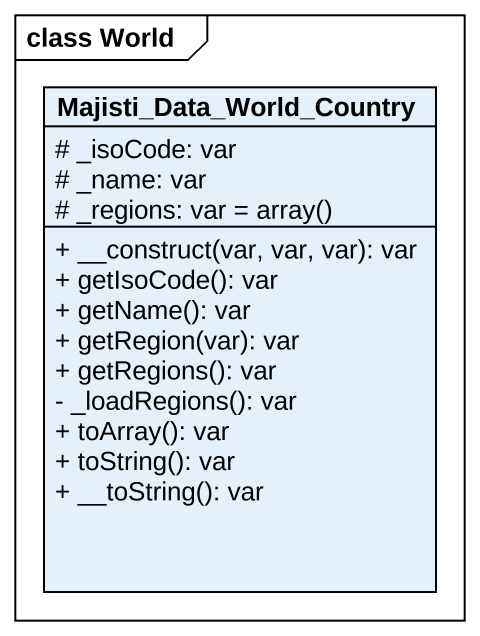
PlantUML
@startuml
mainframe class World
hide circle
hide empty members
skinparam classAttributeIconSize 0
class Majisti_Data_World_Country {
  # _isoCode: var
  # _name: var
  {field} # _regions: var = array()
  + __construct(var, var, var): var
  + getIsoCode(): var
  + getName(): var
  + getRegion(var): var
  + getRegions(): var
  - _loadRegions(): var
  + toArray(): var
  + toString(): var
  + __toString(): var
}
@enduml
